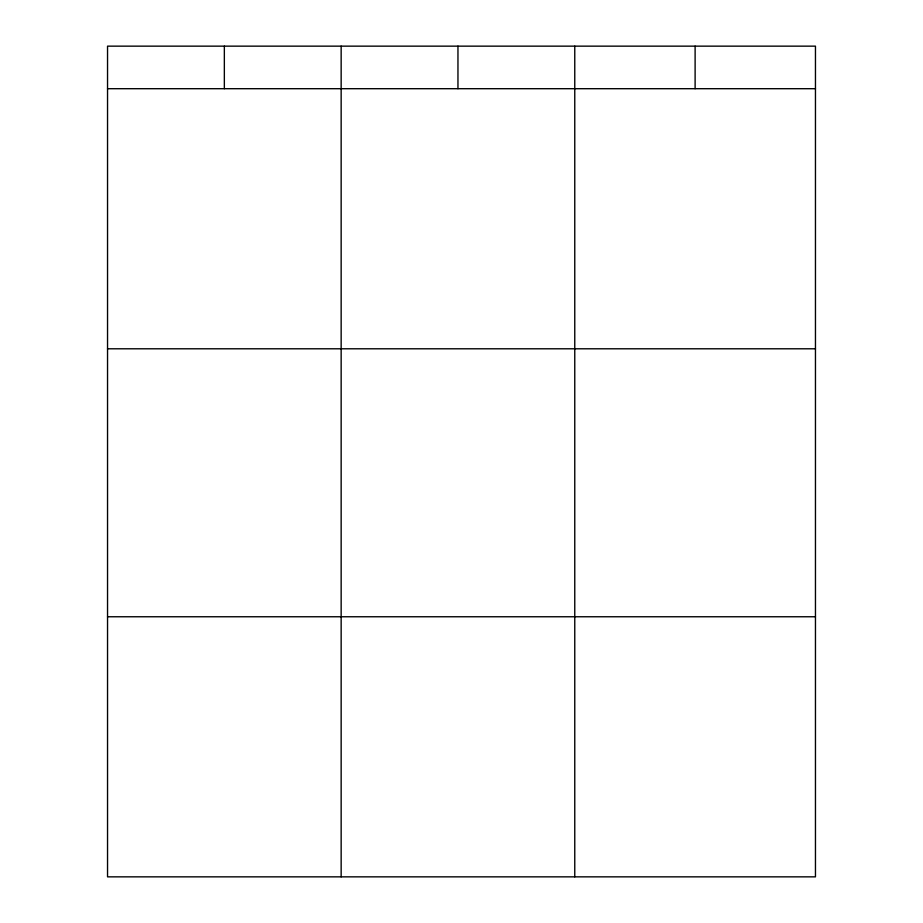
<?xml version="1.0" encoding="UTF-8"?>
<svg xmlns="http://www.w3.org/2000/svg" width="923" height="923" viewBox="0 0 923 923"><rect width="100%" height="100%" fill="white"/><g stroke="black" fill="none" stroke-linecap="round" stroke-linejoin="round"><path stroke-width="1.38" d="M815.459 88.7L815.459 876.85L107.541 876.85L107.541 46.15L815.459 46.15L815.459 88.7L107.541 88.7M107.541 348.79L815.459 348.79M107.541 616.76L815.459 616.76M695.111 46.15L695.111 88.7M574.764 46.15L574.764 876.85M457.958 46.15L457.958 88.7M341.152 46.15L341.152 876.85M224.347 46.15L224.347 88.7"/></g></svg>
